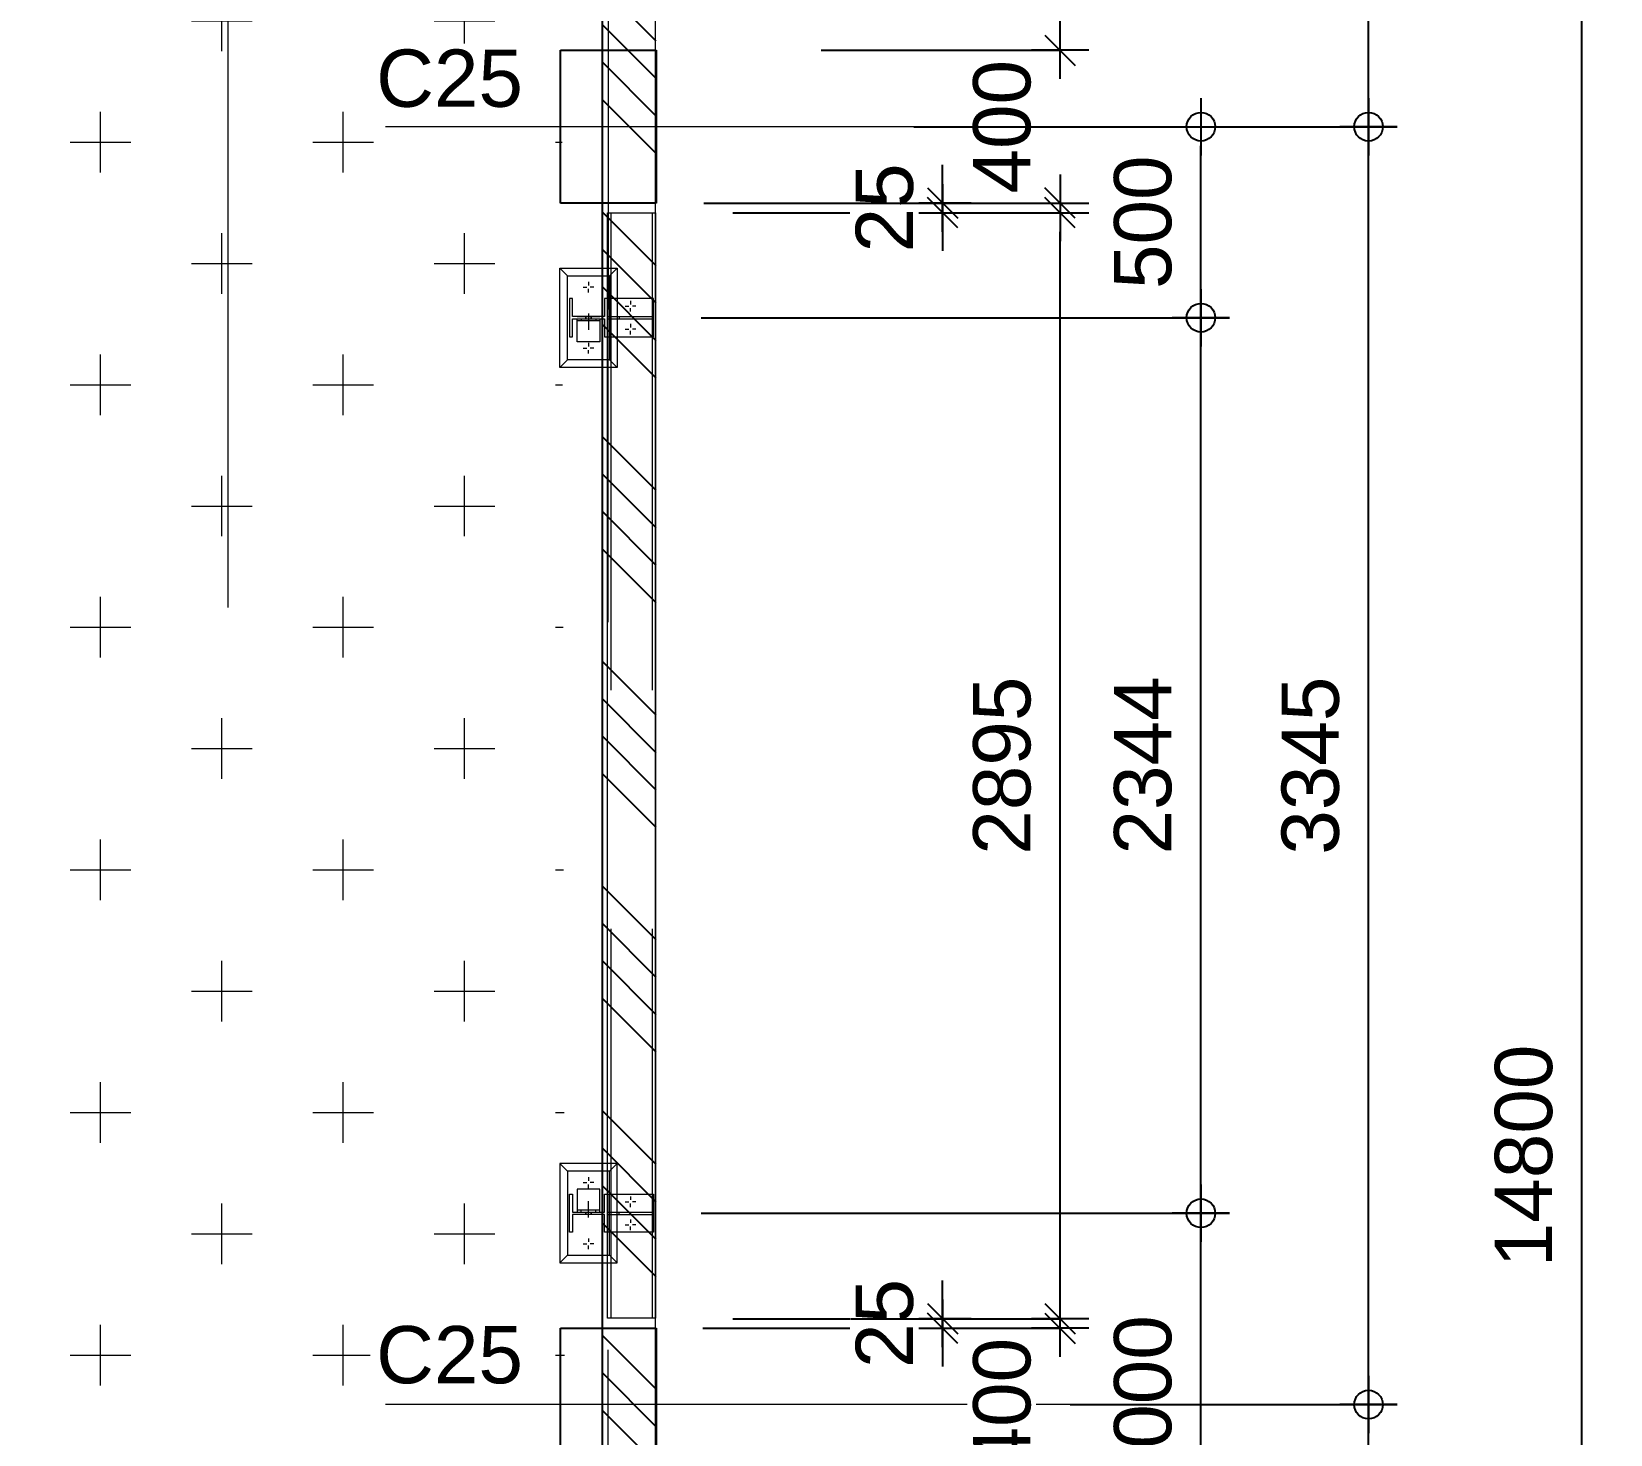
# Model space of a CAD drawing. Header units: millimetres. Extents: x 663313 to 1226001, y 1431724 to 1620898.
# Drawn here: x 663630.541 to 663634.675, y 1524772.905 to 1524776.577 of the extents above; entities that cross this region are included whole.
import ezdxf

# ---------------------------------------------------------------- set-up
doc = ezdxf.new("R2010")
doc.units = ezdxf.units.MM
for name, pattern in [('Grid Line', [22.225, 12.7, -3.175, 3.175, -3.175]), ('HIDDEN', [0.375, 0.25, -0.125]), ('XKITLINE00', [0]), ('XKITLINE02', [4, 2, -2])]:
    doc.linetypes.add(name, pattern=pattern)
doc.layers.get('Defpoints').update_dxf_attribs({"color": 140})
for name, color, linetype in [('000 - D I M', 1, 'Continuous'), ('BR', 6, 'Continuous'), ('CVA044__', 2, 'Continuous'), ('DIM', 1, 'Continuous'), ('TEXT', 3, 'Continuous')]:
    doc.layers.add(name, color=color, linetype=linetype)
for name, color, linetype, lineweight in [('A-FLOR-E', 2, 'Continuous', 9), ('Bolt', 7, 'Continuous', 0), ('Part', 2, 'Continuous', 0), ('S-GRID', 1, 'Continuous', 9)]:
    doc.layers.add(name, color=color, linetype=linetype, lineweight=lineweight)
doc.styles.add('Arial', font='arial.ttf')
doc.dimstyles.new('Dim-Cen', dxfattribs={"dimscale": 0.05, "dimtxt": 3, "dimasz": 1, "dimexe": 0, "dimexo": 1, "dimgap": 1.5, "dimtad": 1, "dimdec": 0, "dimlfac": 1000, "dimzin": 1, "dimdsep": 46, "dimtxsty": 'Arial', "dimblk": 'CEN1', "dimcen": 0.09, "dimclrd": 1, "dimclre": 49, "dimclrt": 3, "dimadec": 0, "dimazin": 0, "dimtfac": 1, "dimtdec": 0, "dimtix": 1, "dimtofl": 0, "dimtmove": 2, "dimatfit": 3, "dimfxl": 1, "dimtfill": 1, "dimtolj": 1, "dimtzin": 0, "dimarcsym": 1})
doc.dimstyles.new('Dim-End', dxfattribs={"dimscale": 0.05, "dimtxt": 3, "dimasz": 1, "dimexe": 0, "dimexo": 2.5, "dimgap": 1.5, "dimtad": 1, "dimdec": 0, "dimlfac": 1000, "dimzin": 1, "dimdsep": 46, "dimtxsty": 'Arial', "dimblk": 'END', "dimcen": 0.09, "dimclrd": 1, "dimclre": 49, "dimclrt": 3, "dimadec": 0, "dimazin": 0, "dimtfac": 1, "dimtdec": 0, "dimtix": 1, "dimtofl": 0, "dimtmove": 2, "dimatfit": 3, "dimfxl": 1, "dimtfill": 1, "dimtfillclr": 256, "dimtolj": 1, "dimtzin": 0, "dimarcsym": 0})

# ---------------------------------------------------------------- blocks, each defined once
blk = doc.blocks.new('END')
at = {"color": 1}
for p, q in [((0, 1.5), (0, -1.5)), ((1.5, 0), (-1.5, 0))]:
    blk.add_line(p, q, dxfattribs=at)
at = {"color": 3}
blk.add_line((-0.795, -0.795), (0.795, 0.795), dxfattribs=at)
blk = doc.blocks.new('*D4301')
at = {"layer": '000 - D I M', "color": 1, "lineweight": -2, "transparency": 16777216}
for p, q in [((663633.2339, 1524773.2331), (663633.2339, 1524773.2831)), ((663633.2339, 1524772.7331), (663633.2339, 1524772.6831))]:
    blk.add_line(p, q, dxfattribs=at)
at = {"layer": '000 - D I M', "color": 49, "lineweight": -2, "transparency": 16777216}
for p, q in [((663632.6064, 1524773.1831), (663633.2339, 1524773.1831)), ((663632.6087, 1524772.7831), (663633.2339, 1524772.7831))]:
    blk.add_line(p, q, dxfattribs=at)
at = {"layer": 'Defpoints', "color": 0, "transparency": 16777216}
for p in [(663632.4814, 1524773.1831), (663633.2339, 1524773.1831), (663632.4837, 1524772.7831)]:
    blk.add_point(p, dxfattribs=at)
at = {"layer": '000 - D I M', "color": 1, "lineweight": -2, "transparency": 16777216, "xscale": 0.05, "yscale": 0.05, "zscale": 0.05}
for p, rotation in [((663633.2339, 1524773.1831), 270), ((663633.2339, 1524772.7831), 90)]:
    blk.add_blockref('END', p, dxfattribs=dict(at, rotation=rotation))
at = {"layer": '000 - D I M', "color": 3, "transparency": 16777216, "insert": (663633.0823, 1524772.9831), "char_height": 0.15, "attachment_point": 5, "rotation": 90, "style": 'Arial', "bg_fill": 3, "box_fill_scale": 1.1, "bg_fill_color": 256, "bg_fill_true_color": 13158600, "bg_fill_transparency": 0}
blk.add_mtext('\\A1;400', dxfattribs=at)
blk = doc.blocks.new('*D4302')
at = {"layer": '000 - D I M', "color": 1, "lineweight": -2, "transparency": 16777216}
for p, q in [((663632.9265, 1524773.2581), (663632.9265, 1524773.3081)), ((663632.9265, 1524773.1331), (663632.9265, 1524773.0831))]:
    blk.add_line(p, q, dxfattribs=at)
at = {"layer": '000 - D I M', "color": 49, "lineweight": -2, "transparency": 16777216}
for p, q in [((663632.299, 1524773.1831), (663632.9265, 1524773.1831)), ((663632.3773, 1524773.2081), (663632.9265, 1524773.2081))]:
    blk.add_line(p, q, dxfattribs=at)
at = {"layer": 'Defpoints', "color": 0, "transparency": 16777216}
for p in [(663632.174, 1524773.1831), (663632.2523, 1524773.2081), (663632.9265, 1524773.2081)]:
    blk.add_point(p, dxfattribs=at)
at = {"layer": '000 - D I M', "color": 1, "lineweight": -2, "transparency": 16777216, "xscale": 0.05, "yscale": 0.05, "zscale": 0.05}
for p, rotation in [((663632.9265, 1524773.2081), 270), ((663632.9265, 1524773.1831), 90)]:
    blk.add_blockref('END', p, dxfattribs=dict(at, rotation=rotation))
at = {"layer": '000 - D I M', "color": 3, "transparency": 16777216, "insert": (663632.7749, 1524773.1956), "char_height": 0.15, "attachment_point": 5, "rotation": 90, "style": 'Arial', "bg_fill": 3, "box_fill_scale": 1.1, "bg_fill_color": 256, "bg_fill_true_color": 13158600, "bg_fill_transparency": 0}
blk.add_mtext('\\A1;25', dxfattribs=at)
blk = doc.blocks.new('*D4303')
at = {"layer": '000 - D I M', "color": 49, "lineweight": -2, "transparency": 16777216}
for p, q in [((663632.6848, 1524776.1031), (663633.2339, 1524776.1031)), ((663632.6848, 1524773.2081), (663633.2339, 1524773.2081))]:
    blk.add_line(p, q, dxfattribs=at)
at = {"layer": '000 - D I M', "color": 1, "lineweight": -2, "transparency": 16777216}
blk.add_line((663633.2339, 1524773.2581), (663633.2339, 1524776.0531), dxfattribs=at)
at = {"layer": 'Defpoints', "color": 0, "transparency": 16777216}
for p in [(663632.5598, 1524776.1031), (663633.2339, 1524776.1031), (663632.5598, 1524773.2081)]:
    blk.add_point(p, dxfattribs=at)
at = {"layer": '000 - D I M', "color": 1, "lineweight": -2, "transparency": 16777216, "xscale": 0.05, "yscale": 0.05, "zscale": 0.05}
for p, rotation in [((663633.2339, 1524776.1031), 90), ((663633.2339, 1524773.2081), 270)]:
    blk.add_blockref('END', p, dxfattribs=dict(at, rotation=rotation))
at = {"layer": '000 - D I M', "color": 3, "transparency": 16777216, "insert": (663633.0823, 1524774.6556), "char_height": 0.15, "attachment_point": 5, "rotation": 90, "style": 'Arial', "bg_fill": 3, "box_fill_scale": 1.1, "bg_fill_color": 256, "bg_fill_true_color": 13158600, "bg_fill_transparency": 0}
blk.add_mtext('\\A1;2895', dxfattribs=at)
blk = doc.blocks.new('*D4399')
at = {"layer": '000 - D I M', "color": 1, "lineweight": -2, "transparency": 16777216}
for p, q in [((663632.9265, 1524776.1781), (663632.9265, 1524776.2281)), ((663632.9265, 1524776.0531), (663632.9265, 1524776.0031))]:
    blk.add_line(p, q, dxfattribs=at)
at = {"layer": '000 - D I M', "color": 49, "lineweight": -2, "transparency": 16777216}
for p, q in [((663632.3013, 1524776.1281), (663632.9265, 1524776.1281)), ((663632.3773, 1524776.1031), (663632.9265, 1524776.1031))]:
    blk.add_line(p, q, dxfattribs=at)
at = {"layer": 'Defpoints', "color": 0, "transparency": 16777216}
for p in [(663632.1763, 1524776.1281), (663632.9265, 1524776.1281), (663632.2523, 1524776.1031)]:
    blk.add_point(p, dxfattribs=at)
at = {"layer": '000 - D I M', "color": 1, "lineweight": -2, "transparency": 16777216, "xscale": 0.05, "yscale": 0.05, "zscale": 0.05}
for p, rotation in [((663632.9265, 1524776.1281), 270), ((663632.9265, 1524776.1031), 90)]:
    blk.add_blockref('END', p, dxfattribs=dict(at, rotation=rotation))
at = {"layer": '000 - D I M', "color": 3, "transparency": 16777216, "insert": (663632.7749, 1524776.1156), "char_height": 0.15, "attachment_point": 5, "rotation": 90, "style": 'Arial', "bg_fill": 3, "box_fill_scale": 1.1, "bg_fill_color": 256, "bg_fill_true_color": 13158600, "bg_fill_transparency": 0}
blk.add_mtext('\\A1;25', dxfattribs=at)
blk = doc.blocks.new('*D4304')
at = {"layer": '000 - D I M', "color": 1, "lineweight": -2, "transparency": 16777216}
for p, q in [((663633.2339, 1524776.5781), (663633.2339, 1524776.6281)), ((663633.2339, 1524776.0781), (663633.2339, 1524776.0281))]:
    blk.add_line(p, q, dxfattribs=at)
at = {"layer": '000 - D I M', "color": 49, "lineweight": -2, "transparency": 16777216}
for p, q in [((663632.6088, 1524776.5281), (663633.2339, 1524776.5281)), ((663632.6087, 1524776.1281), (663633.2339, 1524776.1281))]:
    blk.add_line(p, q, dxfattribs=at)
at = {"layer": 'Defpoints', "color": 0, "transparency": 16777216}
for p in [(663632.4838, 1524776.5281), (663633.2339, 1524776.5281), (663632.4837, 1524776.1281)]:
    blk.add_point(p, dxfattribs=at)
at = {"layer": '000 - D I M', "color": 1, "lineweight": -2, "transparency": 16777216, "xscale": 0.05, "yscale": 0.05, "zscale": 0.05}
for p, rotation in [((663633.2339, 1524776.5281), 270), ((663633.2339, 1524776.1281), 90)]:
    blk.add_blockref('END', p, dxfattribs=dict(at, rotation=rotation))
at = {"layer": '000 - D I M', "color": 3, "transparency": 16777216, "insert": (663633.0823, 1524776.3281), "char_height": 0.15, "attachment_point": 5, "rotation": 90, "style": 'Arial', "bg_fill": 3, "box_fill_scale": 1.1, "bg_fill_color": 256, "bg_fill_true_color": 13158600, "bg_fill_transparency": 0}
blk.add_mtext('\\A1;400', dxfattribs=at)
blk = doc.blocks.new('CEN1')
at = {"color": 1}
for p, q in [((0, 1.5), (0, -1.5)), ((1.5, 0), (-1.5, 0))]:
    blk.add_line(p, q, dxfattribs=at)
at = {"color": 3}
blk.add_circle((0, 0), 0.75, dxfattribs=at)
blk = doc.blocks.new('*D4308')
at = {"layer": '000 - D I M', "color": 49, "lineweight": -2, "transparency": 16777216}
for p, q in [((663632.2943, 1524773.4841), (663633.6027, 1524773.4841)), ((663632.2943, 1524772.4841), (663633.6027, 1524772.4841))]:
    blk.add_line(p, q, dxfattribs=at)
at = {"layer": '000 - D I M', "color": 1, "lineweight": -2, "transparency": 16777216}
blk.add_line((663633.6027, 1524772.5341), (663633.6027, 1524773.4341), dxfattribs=at)
at = {"layer": 'Defpoints', "color": 0, "transparency": 16777216}
for p in [(663632.2443, 1524773.4841), (663633.6027, 1524773.4841), (663632.2443, 1524772.4841)]:
    blk.add_point(p, dxfattribs=at)
at = {"layer": '000 - D I M', "color": 1, "lineweight": -2, "transparency": 16777216, "xscale": 0.05, "yscale": 0.05, "zscale": 0.05}
for p, rotation in [((663633.6027, 1524773.4841), 90), ((663633.6027, 1524772.4841), 270)]:
    blk.add_blockref('CEN1', p, dxfattribs=dict(at, rotation=rotation))
at = {"layer": '000 - D I M', "color": 3, "transparency": 16777216, "insert": (663633.4511, 1524772.9841), "char_height": 0.15, "attachment_point": 5, "rotation": 90, "style": 'Arial', "bg_fill": 3, "box_fill_scale": 1.1, "bg_fill_color": 256, "bg_fill_true_color": 13158600, "bg_fill_transparency": 0}
blk.add_mtext('\\A1;1000', dxfattribs=at)
blk = doc.blocks.new('*D4309')
at = {"layer": '000 - D I M', "color": 49, "lineweight": -2, "transparency": 16777216}
for p, q in [((663632.2943, 1524775.8281), (663633.6027, 1524775.8281)), ((663632.2943, 1524773.4841), (663633.6027, 1524773.4841))]:
    blk.add_line(p, q, dxfattribs=at)
at = {"layer": '000 - D I M', "color": 1, "lineweight": -2, "transparency": 16777216}
blk.add_line((663633.6027, 1524773.5341), (663633.6027, 1524775.7781), dxfattribs=at)
at = {"layer": 'Defpoints', "color": 0, "transparency": 16777216}
for p in [(663632.2443, 1524775.8281), (663633.6027, 1524775.8281), (663632.2443, 1524773.4841)]:
    blk.add_point(p, dxfattribs=at)
at = {"layer": '000 - D I M', "color": 1, "lineweight": -2, "transparency": 16777216, "xscale": 0.05, "yscale": 0.05, "zscale": 0.05}
for p, rotation in [((663633.6027, 1524775.8281), 90), ((663633.6027, 1524773.4841), 270)]:
    blk.add_blockref('CEN1', p, dxfattribs=dict(at, rotation=rotation))
at = {"layer": '000 - D I M', "color": 3, "transparency": 16777216, "insert": (663633.4511, 1524774.6561), "char_height": 0.15, "attachment_point": 5, "rotation": 90, "style": 'Arial', "bg_fill": 3, "box_fill_scale": 1.1, "bg_fill_color": 256, "bg_fill_true_color": 13158600, "bg_fill_transparency": 0}
blk.add_mtext('\\A1;2344', dxfattribs=at)
blk = doc.blocks.new('*D4400')
at = {"layer": '000 - D I M', "color": 49, "lineweight": -2, "transparency": 16777216}
for p, q in [((663632.8511, 1524776.3281), (663633.6027, 1524776.3281)), ((663632.2943, 1524775.8281), (663633.6027, 1524775.8281))]:
    blk.add_line(p, q, dxfattribs=at)
at = {"layer": '000 - D I M', "color": 1, "lineweight": -2, "transparency": 16777216}
blk.add_line((663633.6027, 1524775.8781), (663633.6027, 1524776.2781), dxfattribs=at)
at = {"layer": 'Defpoints', "color": 0, "transparency": 16777216}
for p in [(663632.8011, 1524776.3281), (663633.6027, 1524776.3281), (663632.2443, 1524775.8281)]:
    blk.add_point(p, dxfattribs=at)
at = {"layer": '000 - D I M', "color": 1, "lineweight": -2, "transparency": 16777216, "xscale": 0.05, "yscale": 0.05, "zscale": 0.05}
for p, rotation in [((663633.6027, 1524776.3281), 90), ((663633.6027, 1524775.8281), 270)]:
    blk.add_blockref('CEN1', p, dxfattribs=dict(at, rotation=rotation))
at = {"layer": '000 - D I M', "color": 3, "transparency": 16777216, "insert": (663633.4511, 1524776.0781), "char_height": 0.15, "attachment_point": 5, "rotation": 90, "style": 'Arial', "bg_fill": 3, "box_fill_scale": 1.1, "bg_fill_color": 256, "bg_fill_true_color": 13158600, "bg_fill_transparency": 0}
blk.add_mtext('\\A1;500', dxfattribs=at)
blk = doc.blocks.new('*D4404')
at = {"layer": '000 - D I M', "color": 49, "lineweight": -2, "transparency": 16777216}
for p, q in [((663633.2604, 1524772.9831), (663634.0414, 1524772.9831)), ((663633.2947, 1524770.4491), (663634.0414, 1524770.4491))]:
    blk.add_line(p, q, dxfattribs=at)
at = {"layer": '000 - D I M', "color": 1, "lineweight": -2, "transparency": 16777216}
blk.add_line((663634.0414, 1524770.4991), (663634.0414, 1524772.9331), dxfattribs=at)
at = {"layer": 'Defpoints', "color": 0, "transparency": 16777216}
for p in [(663633.2104, 1524772.9831), (663634.0414, 1524772.9831), (663633.2447, 1524770.4491)]:
    blk.add_point(p, dxfattribs=at)
at = {"layer": '000 - D I M', "color": 1, "lineweight": -2, "transparency": 16777216, "xscale": 0.05, "yscale": 0.05, "zscale": 0.05}
for p, rotation in [((663634.0414, 1524772.9831), 90), ((663634.0414, 1524770.4491), 270)]:
    blk.add_blockref('CEN1', p, dxfattribs=dict(at, rotation=rotation))
at = {"layer": '000 - D I M', "color": 3, "transparency": 16777216, "insert": (663633.8897, 1524771.7161), "char_height": 0.15, "attachment_point": 5, "rotation": 90, "style": 'Arial', "bg_fill": 3, "box_fill_scale": 1.1, "bg_fill_color": 256, "bg_fill_true_color": 13158600, "bg_fill_transparency": 0}
blk.add_mtext('\\A1;2534', dxfattribs=at)
blk = doc.blocks.new('*D4405')
at = {"layer": '000 - D I M', "color": 49, "lineweight": -2, "transparency": 16777216}
for p, q in [((663633.3357, 1524776.3281), (663634.0414, 1524776.3281)), ((663633.2604, 1524772.9831), (663634.0414, 1524772.9831))]:
    blk.add_line(p, q, dxfattribs=at)
at = {"layer": '000 - D I M', "color": 1, "lineweight": -2, "transparency": 16777216}
blk.add_line((663634.0414, 1524773.0331), (663634.0414, 1524776.2781), dxfattribs=at)
at = {"layer": 'Defpoints', "color": 0, "transparency": 16777216}
for p in [(663633.2857, 1524776.3281), (663634.0414, 1524776.3281), (663633.2104, 1524772.9831)]:
    blk.add_point(p, dxfattribs=at)
at = {"layer": '000 - D I M', "color": 1, "lineweight": -2, "transparency": 16777216, "xscale": 0.05, "yscale": 0.05, "zscale": 0.05}
for p, rotation in [((663634.0414, 1524776.3281), 90), ((663634.0414, 1524772.9831), 270)]:
    blk.add_blockref('CEN1', p, dxfattribs=dict(at, rotation=rotation))
at = {"layer": '000 - D I M', "color": 3, "transparency": 16777216, "insert": (663633.8897, 1524774.6556), "char_height": 0.15, "attachment_point": 5, "rotation": 90, "style": 'Arial', "bg_fill": 3, "box_fill_scale": 1.1, "bg_fill_color": 256, "bg_fill_true_color": 13158600, "bg_fill_transparency": 0}
blk.add_mtext('\\A1;3345', dxfattribs=at)
blk = doc.blocks.new('*D4406')
at = {"layer": '000 - D I M', "color": 49, "lineweight": -2, "transparency": 16777216}
for p, q in [((663633.2204, 1524779.4591), (663634.0414, 1524779.4591)), ((663633.3357, 1524776.3281), (663634.0414, 1524776.3281))]:
    blk.add_line(p, q, dxfattribs=at)
at = {"layer": '000 - D I M', "color": 1, "lineweight": -2, "transparency": 16777216}
blk.add_line((663634.0414, 1524776.3781), (663634.0414, 1524779.4091), dxfattribs=at)
at = {"layer": 'Defpoints', "color": 0, "transparency": 16777216}
for p in [(663633.1704, 1524779.4591), (663634.0414, 1524779.4591), (663633.2857, 1524776.3281)]:
    blk.add_point(p, dxfattribs=at)
at = {"layer": '000 - D I M', "color": 1, "lineweight": -2, "transparency": 16777216, "xscale": 0.05, "yscale": 0.05, "zscale": 0.05}
for p, rotation in [((663634.0414, 1524779.4591), 90), ((663634.0414, 1524776.3281), 270)]:
    blk.add_blockref('CEN1', p, dxfattribs=dict(at, rotation=rotation))
at = {"layer": '000 - D I M', "color": 3, "transparency": 16777216, "insert": (663633.8897, 1524777.8936), "char_height": 0.15, "attachment_point": 5, "rotation": 90, "style": 'Arial', "bg_fill": 3, "box_fill_scale": 1.1, "bg_fill_color": 256, "bg_fill_true_color": 13158600, "bg_fill_transparency": 0}
blk.add_mtext('\\A1;3131', dxfattribs=at)
blk = doc.blocks.new('*D4408')
at = {"layer": '000 - D I M', "color": 49, "lineweight": -2, "transparency": 16777216}
for p, q in [((663633.5072, 1524781.0341), (663634.5997, 1524781.0341)), ((663632.1951, 1524766.2341), (663634.5997, 1524766.2341))]:
    blk.add_line(p, q, dxfattribs=at)
at = {"layer": '000 - D I M', "color": 1, "lineweight": -2, "transparency": 16777216}
blk.add_line((663634.5997, 1524766.2841), (663634.5997, 1524780.9841), dxfattribs=at)
at = {"layer": 'Defpoints', "color": 0, "transparency": 16777216}
for p in [(663633.4572, 1524781.0341), (663634.5997, 1524781.0341), (663632.1451, 1524766.2341)]:
    blk.add_point(p, dxfattribs=at)
at = {"layer": '000 - D I M', "color": 1, "lineweight": -2, "transparency": 16777216, "xscale": 0.05, "yscale": 0.05, "zscale": 0.05}
for p, rotation in [((663634.5997, 1524781.0341), 90), ((663634.5997, 1524766.2341), 270)]:
    blk.add_blockref('CEN1', p, dxfattribs=dict(at, rotation=rotation))
at = {"layer": '000 - D I M', "color": 3, "transparency": 16777216, "insert": (663634.4481, 1524773.6341), "char_height": 0.15, "attachment_point": 5, "rotation": 90, "style": 'Arial', "bg_fill": 3, "box_fill_scale": 1.1, "bg_fill_color": 256, "bg_fill_true_color": 13158600, "bg_fill_transparency": 0}
blk.add_mtext('\\A1;14800', dxfattribs=at)
blk = doc.blocks.new('44')
at = {"layer": 'Bolt', "color": 21, "linetype": 'XKITLINE00', "lineweight": 0}
for p, q in [((25.5839, 17.8566), (25.5839, 17.8473)), ((25.5839, 17.8566), (25.5839, 17.8473)), ((25.7439, 17.8566), (25.7439, 17.8473)), ((25.7439, 17.8566), (25.7439, 17.8473)), ((27.9279, 17.8566), (27.9279, 17.8473)), ((27.9279, 17.8566), (27.9279, 17.8473)), ((28.0879, 17.8566), (28.0879, 17.8473)), ((28.0879, 17.8566), (28.0879, 17.8473)), ((25.5699, 17.8426), (25.5792, 17.8426)), ((25.5699, 17.8426), (25.5792, 17.8426)), ((25.5839, 17.8286), (25.5839, 17.8379)), ((25.5839, 17.8286), (25.5839, 17.8379)), ((25.5979, 17.8426), (25.5886, 17.8426)), ((25.5979, 17.8426), (25.5886, 17.8426)), ((25.7299, 17.8426), (25.7392, 17.8426)), ((25.7299, 17.8426), (25.7392, 17.8426)), ((25.7439, 17.8286), (25.7439, 17.8379)), ((25.7439, 17.8286), (25.7439, 17.8379)), ((25.7579, 17.8426), (25.7486, 17.8426)), ((25.7579, 17.8426), (25.7486, 17.8426)), ((27.9139, 17.8426), (27.9232, 17.8426)), ((27.9139, 17.8426), (27.9232, 17.8426)), ((27.9279, 17.8286), (27.9279, 17.8379)), ((27.9279, 17.8286), (27.9279, 17.8379)), ((27.9419, 17.8426), (27.9326, 17.8426)), ((27.9419, 17.8426), (27.9326, 17.8426)), ((28.0739, 17.8426), (28.0832, 17.8426)), ((28.0739, 17.8426), (28.0832, 17.8426)), ((28.0879, 17.8286), (28.0879, 17.8379)), ((28.0879, 17.8286), (28.0879, 17.8379)), ((28.1019, 17.8426), (28.0926, 17.8426)), ((28.1019, 17.8426), (28.0926, 17.8426)), ((25.6199, 17.7326), (25.6292, 17.7326)), ((25.6339, 17.7466), (25.6339, 17.7373)), ((25.6479, 17.7326), (25.6386, 17.7326)), ((25.6799, 17.7326), (25.6892, 17.7326)), ((25.6939, 17.7466), (25.6939, 17.7373)), ((25.7079, 17.7326), (25.6986, 17.7326)), ((27.9639, 17.7326), (27.9732, 17.7326)), ((27.9779, 17.7466), (27.9779, 17.7373)), ((27.9919, 17.7326), (27.9826, 17.7326)), ((28.0239, 17.7326), (28.0332, 17.7326)), ((28.0379, 17.7466), (28.0379, 17.7373)), ((28.0519, 17.7326), (28.0426, 17.7326)), ((25.6339, 17.7186), (25.6339, 17.7279)), ((25.6939, 17.7186), (25.6939, 17.7279)), ((27.9779, 17.7186), (27.9779, 17.7279)), ((28.0379, 17.7186), (28.0379, 17.7279))]:
    blk.add_line(p, q, dxfattribs=at)
at = {"layer": 'Bolt', "color": 21, "linetype": 'XKITLINE02', "lineweight": 0}
for p, q in [((25.6669, 17.8621), (25.6719, 17.8621)), ((28.0049, 17.8621), (27.9999, 17.8621)), ((25.653, 17.8426), (25.6959, 17.8426)), ((25.6669, 17.8496), (25.6609, 17.8496)), ((25.6609, 17.8496), (25.6669, 17.8496)), ((25.6669, 17.8356), (25.6609, 17.8356)), ((25.6609, 17.8356), (25.6669, 17.8356)), ((25.6669, 17.8231), (25.6719, 17.8231)), ((28.0188, 17.8426), (27.9759, 17.8426)), ((28.0049, 17.8231), (27.9999, 17.8231)), ((28.0049, 17.8496), (28.0109, 17.8496)), ((28.0109, 17.8496), (28.0049, 17.8496)), ((28.0049, 17.8356), (28.0109, 17.8356)), ((28.0109, 17.8356), (28.0049, 17.8356))]:
    blk.add_line(p, q, dxfattribs=at)
at = {"layer": 'Part', "lineweight": 0}
for p, q in [((25.5339, 17.9176), (25.5539, 17.8976)), ((25.7939, 17.9176), (25.7739, 17.8976)), ((27.8779, 17.9176), (27.8979, 17.8976)), ((28.1379, 17.9176), (28.1179, 17.8976))]:
    blk.add_line(p, q, dxfattribs=at)
at = {"layer": 'Part', "linetype": 'XKITLINE02', "lineweight": 0}
for p, q in [((25.6719, 17.8126), (25.6719, 17.8726)), ((27.9999, 17.8126), (27.9999, 17.8726)), ((25.6609, 17.7926), (25.6609, 17.6726)), ((25.6669, 17.7926), (25.6669, 17.6726)), ((28.0049, 17.7926), (28.0049, 17.6726)), ((28.0109, 17.7926), (28.0109, 17.6726))]:
    blk.add_line(p, q, dxfattribs=at)
at = {"layer": 'Part', "color": 21, "linetype": 'XKITLINE02', "lineweight": 0}
for p, q in [((28.0049, 17.8726), (28.0049, 17.8126)), ((28.0109, 17.8726), (28.0109, 17.8126)), ((28.0579, 17.7926), (27.9579, 17.7926)), ((25.6609, 17.7626), (25.6669, 17.7626)), ((28.0109, 17.7626), (28.0049, 17.7626))]:
    blk.add_line(p, q, dxfattribs=at)
at = {"layer": 'Part', "color": 251, "linetype": 'HIDDEN', "lineweight": 0, "ltscale": 5}
for p, q in [((28.2829, 17.7846), (25.3889, 17.7846)), ((28.2829, 17.6756), (25.3889, 17.6756))]:
    blk.add_line(p, q, dxfattribs=at)
at = {"layer": 'Part', "color": 252, "linetype": 'HIDDEN', "lineweight": 0, "ltscale": 2}
for p, q in [((25.5539, 17.7876), (25.5339, 17.7676)), ((25.7739, 17.7876), (25.7939, 17.7676)), ((27.8979, 17.7876), (27.8779, 17.7676)), ((28.1179, 17.7876), (28.1379, 17.7676))]:
    blk.add_line(p, q, dxfattribs=at)
at = {"layer": 'Part', "color": 21, "linetype": 'XKITLINE00', "lineweight": 0}
blk.add_line((28.2829, 17.6676), (25.3889, 17.6676), dxfattribs=at)
at = {"layer": 'Part', "lineweight": 0}
for points in [[(25.7939, 17.7926), (25.7939, 17.9176), (25.5339, 17.9176), (25.5339, 17.7926)], [(25.7739, 17.7926), (25.7739, 17.8976), (25.5539, 17.8976), (25.5539, 17.7926)], [(27.8779, 17.7926), (27.8779, 17.9176), (28.1379, 17.9176), (28.1379, 17.7926)], [(27.8979, 17.7926), (27.8979, 17.8976), (28.1179, 17.8976), (28.1179, 17.7926)]]:
    blk.add_lwpolyline(points, dxfattribs=at)
at = {"layer": 'Part', "linetype": 'XKITLINE02', "lineweight": 0}
for points in [[(25.6139, 17.7926), (25.6139, 17.8006), (25.6609, 17.8006), (25.6609, 17.8846), (25.6139, 17.8846), (25.6139, 17.8926), (25.7139, 17.8926), (25.7139, 17.8846), (25.6669, 17.8846), (25.6669, 17.8006), (25.7139, 17.8006), (25.7139, 17.7926)], [(28.0579, 17.7926), (28.0579, 17.8006), (28.0109, 17.8006), (28.0109, 17.8846), (28.0579, 17.8846), (28.0579, 17.8926), (27.9579, 17.8926), (27.9579, 17.8846), (28.0049, 17.8846), (28.0049, 17.8006), (27.9579, 17.8006), (27.9579, 17.7926)]]:
    blk.add_lwpolyline(points, close=True, dxfattribs=at)
for points in [[(25.6669, 17.8126), (25.7269, 17.8126), (25.7269, 17.8726), (25.6669, 17.8726)], [(28.0049, 17.8126), (27.9449, 17.8126), (27.9449, 17.8726), (28.0049, 17.8726)], [(25.7139, 17.7926), (25.7139, 17.6726), (25.6139, 17.6726), (25.6139, 17.7926)], [(27.9579, 17.7926), (27.9579, 17.6726), (28.0579, 17.6726), (28.0579, 17.7926)]]:
    blk.add_lwpolyline(points, dxfattribs=at)
at = {"layer": 'Part', "color": 4, "lineweight": 0}
blk.add_lwpolyline([(25.3889, 17.7926), (28.2829, 17.7926), (28.2829, 17.6676), (25.3889, 17.6676), (25.3889, 17.7926)], dxfattribs=at)
at = {"layer": 'Part', "color": 252, "linetype": 'HIDDEN', "lineweight": 0, "ltscale": 2}
for points in [[(25.5339, 17.7926), (25.5339, 17.7676), (25.7939, 17.7676), (25.7939, 17.7926)], [(25.5539, 17.7926), (25.5539, 17.7876), (25.7739, 17.7876), (25.7739, 17.7926)], [(28.1379, 17.7926), (28.1379, 17.7676), (27.8779, 17.7676), (27.8779, 17.7926)], [(28.1179, 17.7926), (28.1179, 17.7876), (27.8979, 17.7876), (27.8979, 17.7926)]]:
    blk.add_lwpolyline(points, dxfattribs=at)

msp = doc.modelspace()

# ---------------------------------------------------------------- hatches: boundary and pattern name
at = {"layer": 'A-FLOR-E'}
h = msp.add_hatch(dxfattribs=at)
h.set_pattern_fill('CROSS', color=250, scale=0.05)
h.set_pattern_definition([(0, (0.08, 0), (0.3175, 0.3175), [0.15875, -0.47625]), (90, (0.15938, -0.07937), (-0.3175, 0.3175), [0.15875, -0.47625])])
h.paths.add_polyline_path([(663627.066, 1524772.8241), (663627.0661, 1524767.6739), (663631.948, 1524767.6737), (663631.924, 1524779.3342), (663624.4414, 1524779.334), (663624.4414, 1524777.5491), (663625.0664, 1524777.5491), (663625.0662, 1524772.8241)])
at = {"layer": 'TEXT'}
h = msp.add_hatch(dxfattribs=at)
h.set_pattern_fill('ANSI34', color=251, scale=0.021831, angle=389.6127)
h.set_pattern_definition([(314.9986, (663639.01784, 1524760.8875), (0.294079, 0.294065), []), (314.9986, (663639.01784, 1524760.78946), (0.294079, 0.294065), []), (314.9986, (663639.01784, 1524760.69144), (0.294079, 0.294065), []), (314.9986, (663639.01783, 1524760.5934), (0.294079, 0.294065), [])])
h.paths.add_polyline_path([(663629.2063, 1524779.5841), (663629.2063, 1524779.4441), (663632.0356, 1524779.444), (663632.0356, 1524779.584)], flags=17)
h.paths.add_polyline_path([(663626.456, 1524779.4441), (663626.456, 1524779.5841), (663624.3041, 1524779.5842), (663624.304, 1524779.4442)])
h.paths.add_polyline_path([(663626.456, 1524779.5841), (663626.456, 1524779.4441), (663629.2063, 1524779.4441), (663629.2063, 1524779.5841)], flags=17)
h.paths.add_polyline_path([(663632.1766, 1524779.5842), (663632.0366, 1524779.5842), (663632.0363, 1524767.7741), (663627.0661, 1524767.7742), (663627.0661, 1524772.8241), (663625.0662, 1524772.8241), (663625.0664, 1524777.5491), (663624.4417, 1524777.5491), (663624.4414, 1524779.4591), (663624.3014, 1524779.4591), (663624.3014, 1524777.4091), (663624.9264, 1524777.4091), (663624.9263, 1524772.6841), (663626.9262, 1524772.6841), (663626.9261, 1524767.6342), (663632.1763, 1524767.6341)])

# ---------------------------------------------------------------- linework, layer by layer
at = {"layer": 'BR', "color": 1, "linetype": 'HIDDEN', "ltscale": 5}
for points in [[(663632.1763, 1524776.1281), (663631.9263, 1524776.1281), (663631.9263, 1524776.5281), (663632.1763, 1524776.5281)], [(663632.1762, 1524772.7831), (663631.9262, 1524772.7831), (663631.9262, 1524773.1831), (663632.1762, 1524773.1831)]]:
    msp.add_lwpolyline(points, close=True, dxfattribs=at)
at = {"layer": 'DIM'}
msp.add_lwpolyline([(663632.0363, 1524767.6738), (663632.0363, 1524779.444)], dxfattribs=at)
at = {"layer": 'Part', "linetype": 'XKITLINE00', "lineweight": 0}
msp.add_lwpolyline([(663624.3032, 1524779.5841), (663632.174, 1524779.5841), (663632.174, 1524767.6341), (663626.9261, 1524767.6342)], dxfattribs=at)
msp.add_lwpolyline([(663625.0661, 1524772.8241), (663625.0661, 1524777.5492), (663624.441, 1524777.5492), (663624.441, 1524779.4441), (663632.034, 1524779.4441), (663632.034, 1524767.7741), (663627.0661, 1524767.7742), (663627.0661, 1524772.8241)], close=True, dxfattribs=at)
at = {"layer": 'S-GRID', "linetype": 'Grid Line'}
msp.add_line((663631.0558, 1524759.1942), (663631.0564, 1524783.7921), dxfattribs=at)
at = {"layer": 'S-GRID', "color": 251, "linetype": 'Grid Line', "ltscale": 0.6}
msp.add_line((663632.051, 1524765.5065), (663632.0513, 1524777.4265), dxfattribs=at)
for points in [[(663633.956, 1524776.3281), (663631.468, 1524776.3281)], [(663633.9559, 1524772.9831), (663631.4678, 1524772.9831)]]:
    msp.add_lwpolyline(points, dxfattribs=at)

# ---------------------------------------------------------------- next in the draw order: texts
at = {"layer": 'CVA044__', "color": 3, "char_height": 0.15, "attachment_point": 5, "style": 'Arial', "bg_fill": 3, "box_fill_scale": 1.1, "bg_fill_color": 256, "bg_fill_true_color": 13158600, "bg_fill_transparency": 0}
for insert in [(663631.6356, 1524776.4541), (663631.6356, 1524773.1128)]:
    msp.add_mtext('\\A1;C25', dxfattribs=dict(at, insert=insert))

# ---------------------------------------------------------------- next in the draw order: dimensions: what is measured, and where the dimension line sits
at = {"layer": '000 - D I M'}
dim = msp.add_linear_dim(base=(663633.2339, 1524773.1831), p1=(663632.4837, 1524772.7831), p2=(663632.4814, 1524773.1831), angle=90, dimstyle='Dim-End', dxfattribs=at)
dim.commit()
dim.dimension.update_dxf_attribs({"geometry": '*D4301', "text_midpoint": (663633.0823, 1524772.9831)})

# ---------------------------------------------------------------- next in the draw order: dimensions: what is measured, and where the dimension line sits
dim = msp.add_linear_dim(base=(663632.9265, 1524773.2081), p1=(663632.174, 1524773.1831), p2=(663632.2523, 1524773.2081), angle=90, dimstyle='Dim-End', dxfattribs=at)
dim.commit()
dim.dimension.update_dxf_attribs({"geometry": '*D4302', "text_midpoint": (663632.7749, 1524773.1956)})

# ---------------------------------------------------------------- next in the draw order: dimensions: what is measured, and where the dimension line sits
dim = msp.add_linear_dim(base=(663633.2339, 1524776.1031), p1=(663632.5598, 1524773.2081), p2=(663632.5598, 1524776.1031), angle=90, dimstyle='Dim-End', dxfattribs=at)
dim.commit()
dim.dimension.update_dxf_attribs({"geometry": '*D4303', "text_midpoint": (663633.0823, 1524774.6556)})

# ---------------------------------------------------------------- next in the draw order: dimensions: what is measured, and where the dimension line sits
for base, p1, p2, dimstyle, picture, middle in [((663632.9265, 1524776.1281), (663632.2523, 1524776.1031), (663632.1763, 1524776.1281), 'Dim-End', '*D4399', (663632.7749, 1524776.1156)), ((663633.6027, 1524773.4841), (663632.2443, 1524772.4841), (663632.2443, 1524773.4841), 'Dim-Cen', '*D4308', (663633.4511, 1524772.9841))]:
    dim = msp.add_linear_dim(base=base, p1=p1, p2=p2, angle=90, dimstyle=dimstyle, dxfattribs=at)
    dim.commit()
    dim.dimension.update_dxf_attribs({"geometry": picture, "text_midpoint": middle})

# ---------------------------------------------------------------- next in the draw order: dimensions: what is measured, and where the dimension line sits
for base, p1, p2, dimstyle, picture, middle in [((663633.2339, 1524776.5281), (663632.4837, 1524776.1281), (663632.4838, 1524776.5281), 'Dim-End', '*D4304', (663633.0823, 1524776.3281)), ((663633.6027, 1524775.8281), (663632.2443, 1524773.4841), (663632.2443, 1524775.8281), 'Dim-Cen', '*D4309', (663633.4511, 1524774.6561)), ((663634.0414, 1524772.9831), (663633.2447, 1524770.4491), (663633.2104, 1524772.9831), 'Dim-Cen', '*D4404', (663633.8897, 1524771.7161))]:
    dim = msp.add_linear_dim(base=base, p1=p1, p2=p2, angle=90, dimstyle=dimstyle, dxfattribs=at)
    dim.commit()
    dim.dimension.update_dxf_attribs({"geometry": picture, "text_midpoint": middle})

# ---------------------------------------------------------------- next in the draw order: dimensions: what is measured, and where the dimension line sits
dim = msp.add_linear_dim(base=(663633.6027, 1524776.3281), p1=(663632.2443, 1524775.8281), p2=(663632.8011, 1524776.3281), angle=90, dimstyle='Dim-Cen', dxfattribs=at)
dim.commit()
dim.dimension.update_dxf_attribs({"geometry": '*D4400', "text_midpoint": (663633.4511, 1524776.0781)})

# ---------------------------------------------------------------- next in the draw order: dimensions: what is measured, and where the dimension line sits
dim = msp.add_linear_dim(base=(663634.0414, 1524776.3281), p1=(663633.2104, 1524772.9831), p2=(663633.2857, 1524776.3281), angle=90, dimstyle='Dim-Cen', dxfattribs=at)
dim.commit()
dim.dimension.update_dxf_attribs({"geometry": '*D4405', "text_midpoint": (663633.8897, 1524774.6556)})

# ---------------------------------------------------------------- next in the draw order: dimensions: what is measured, and where the dimension line sits
dim = msp.add_linear_dim(base=(663634.0414, 1524779.4591), p1=(663633.2857, 1524776.3281), p2=(663633.1704, 1524779.4591), angle=90, dimstyle='Dim-Cen', dxfattribs=at)
dim.commit()
dim.dimension.update_dxf_attribs({"geometry": '*D4406', "text_midpoint": (663633.8897, 1524777.8936)})

# ---------------------------------------------------------------- next in the draw order: dimensions: what is measured, and where the dimension line sits
dim = msp.add_linear_dim(base=(663634.5997, 1524781.0341), p1=(663632.1451, 1524766.2341), p2=(663633.4572, 1524781.0341), angle=90, dimstyle='Dim-Cen', dxfattribs=at)
dim.commit()
dim.dimension.update_dxf_attribs({"geometry": '*D4408', "text_midpoint": (663634.4481, 1524773.6341)})

# ---------------------------------------------------------------- next in the draw order: block references
at = {"rotation": 90}
msp.add_blockref('44', (663649.842, 1524747.8202), dxfattribs=at)

doc.saveas('drawing.dxf')
